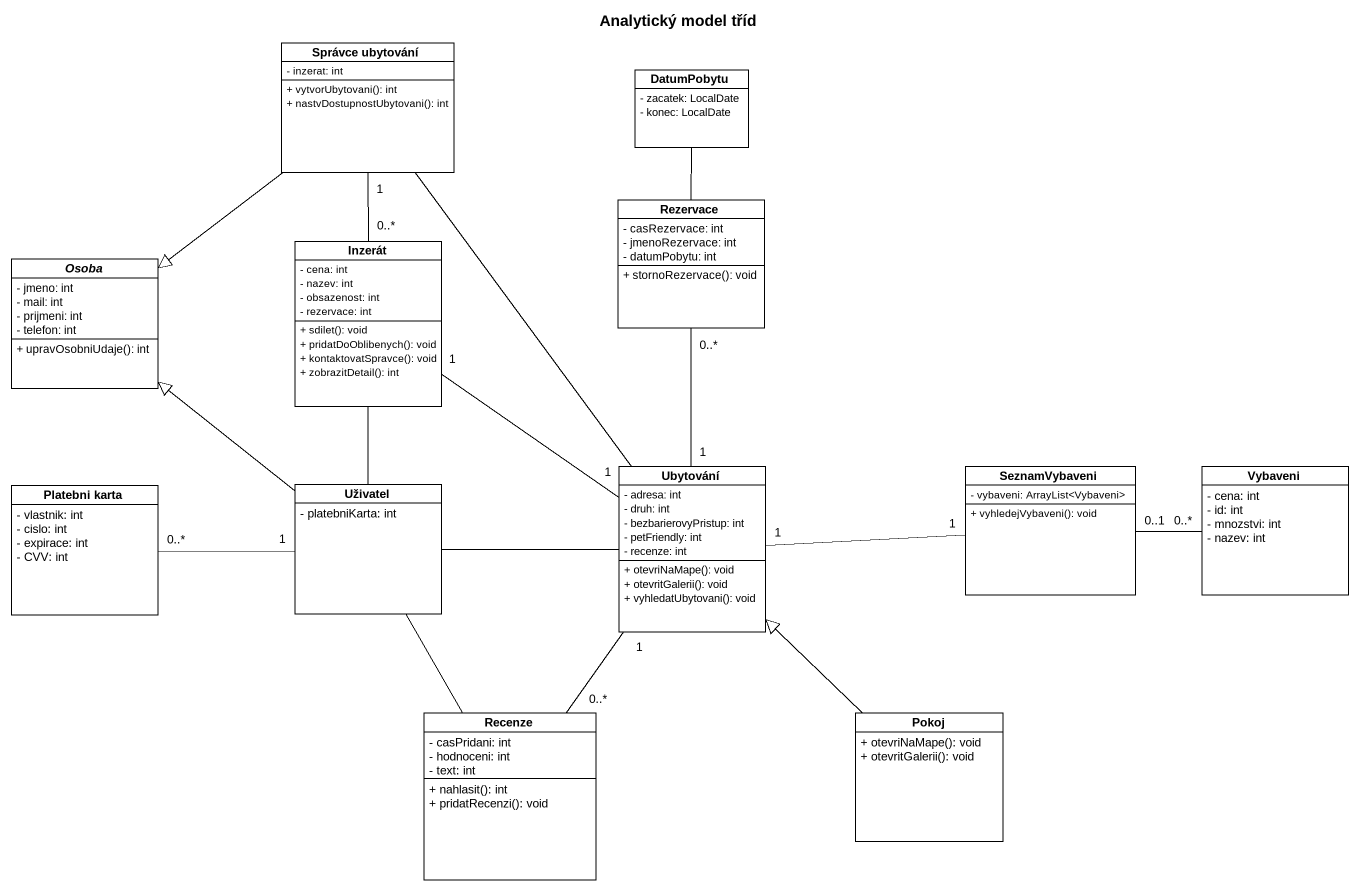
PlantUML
@startuml
title Analytický model tříd
hide circle
hide empty members
skinparam classAttributeIconSize 0
class "Správce ubytování" as Správce_ubytování {
  - inzerat: int
  + vytvorUbytovani(): int
  + nastvDostupnostUbytovani(): int
}
class DatumPobytu {
  - zacatek: LocalDate
  - konec: LocalDate
}
class Rezervace {
  - casRezervace: int
  - jmenoRezervace: int
  - datumPobytu: int
  + stornoRezervace(): void
}
abstract class Osoba {
  - jmeno: int
  - mail: int
  - prijmeni: int
  - telefon: int
  + upravOsobniUdaje(): int
}
class Inzerát {
  - cena: int
  - nazev: int
  - obsazenost: int
  - rezervace: int
  + sdilet(): void
  + pridatDoOblibenych(): void
  + kontaktovatSpravce(): void
  + zobrazitDetail(): int
}
class Ubytování {
  - adresa: int
  - druh: int
  - bezbarierovyPristup: int
  - petFriendly: int
  - recenze: int
  + otevriNaMape(): void
  + otevritGalerii(): void
  + vyhledatUbytovani(): void
}
class SeznamVybaveni {
  - vybaveni: ArrayList<Vybaveni>
  + vyhledejVybaveni(): void
}
class Vybaveni {
  - cena: int
  - id: int
  - mnozstvi: int
  - nazev: int
}
class "Platebni karta" as Platebni_karta {
  - vlastnik: int
  - cislo: int
  - expirace: int
  - CVV: int
}
class Uživatel {
  - platebniKarta: int
}
class Recenze {
  - casPridani: int
  - hodnoceni: int
  - text: int
  + nahlasit(): int
  + pridatRecenzi(): void
}
class Pokoj {
  + otevriNaMape(): void
  + otevritGalerii(): void
}
Správce_ubytování --|> Osoba
Správce_ubytování "1" -- "0..*" Inzerát
Správce_ubytování -- Ubytování
Rezervace -up- DatumPobytu
Rezervace "0..*" -- "1" Ubytování
Inzerát "1" -- "1" Ubytování
Ubytování "1" -- "0..*" Recenze
SeznamVybaveni "1" -left- "1" Ubytování
Vybaveni "0..*" -left- "0..1" SeznamVybaveni
Platebni_karta "0..*" -right- "1" Uživatel
Uživatel -up-|> Osoba
Uživatel -up- Inzerát
Uživatel -right- Ubytování
Uživatel -- Recenze
Pokoj -up-|> Ubytování
@enduml
